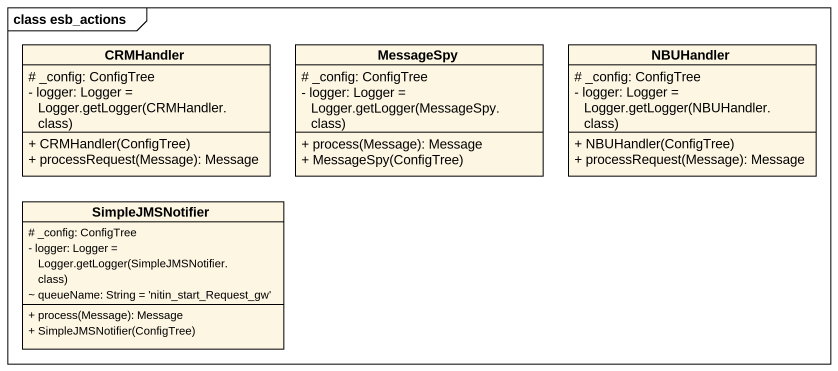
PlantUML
@startuml
mainframe class esb_actions
hide circle
hide empty members
skinparam classAttributeIconSize 0
class CRMHandler {
  # _config: ConfigTree
  {field} - logger: Logger = Logger.getLogger(CRMHandler.class)
  + CRMHandler(ConfigTree)
  + processRequest(Message): Message
}
class MessageSpy {
  # _config: ConfigTree
  {field} - logger: Logger = Logger.getLogger(MessageSpy.class)
  + process(Message): Message
  + MessageSpy(ConfigTree)
}
class NBUHandler {
  # _config: ConfigTree
  {field} - logger: Logger = Logger.getLogger(NBUHandler.class)
  + NBUHandler(ConfigTree)
  + processRequest(Message): Message
}
class SimpleJMSNotifier {
  # _config: ConfigTree
  {field} - logger: Logger = Logger.getLogger(SimpleJMSNotifier.class)
  ~ queueName: String = 'nitin_start_Request_gw'
  + process(Message): Message
  + SimpleJMSNotifier(ConfigTree)
}
@enduml
